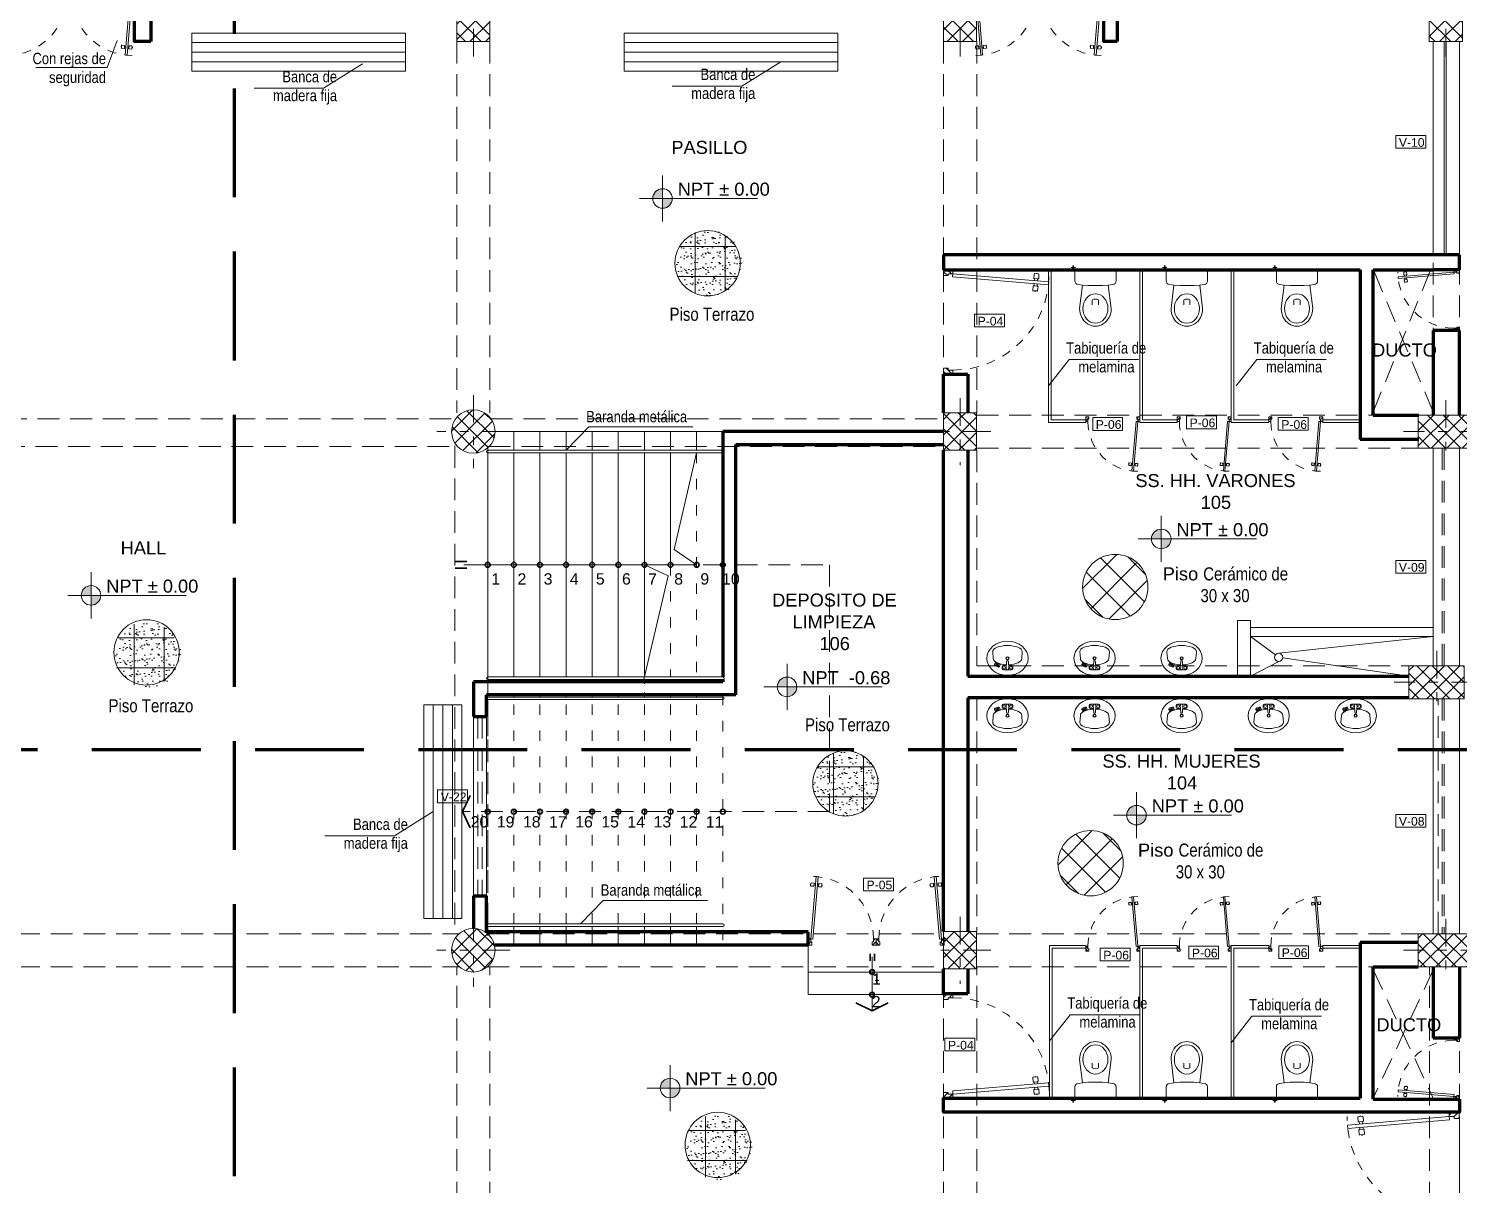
# Model space of a CAD drawing. Header units: inches. Extents: x 140 to 978, y -82 to 38.
# Drawn here: x 627.83 to 644.26, y -0.23 to 13.06 of the extents above; entities that cross this region are included whole.
import ezdxf

# ---------------------------------------------------------------- set-up
doc = ezdxf.new("R2010")
doc.units = ezdxf.units.IN
doc.header["$MEASUREMENT"] = 0
for name, pattern in [('ACAD_ISO03W100', [30, 12, -18]), ('CONTINUA', [0]), ('DASHDOT2', [12.7, 6.35, -3.175, 0, -3.175]), ('DASHED', [0.75, 0.5, -0.25]), ('DASHED2', [0.375, 0.25, -0.125])]:
    doc.linetypes.add(name, pattern=pattern)
for name, color, linetype, lineweight in [('UNSAAC-COLUMNA', 24, 'Continuous', 0), ('UNSAAC-CORTE MURO', 42, 'Continuous', 35), ('UNSAAC-COTA', 48, 'Continuous', 0), ('UNSAAC-EJE COLUMNA', 22, 'DASHDOT2', 0), ('UNSAAC-LINEA DE CORTE', 7, 'Continuous', 70), ('UNSAAC-LLAMADOS', 88, 'Continuous', 0), ('UNSAAC-MUEBLE', 254, 'Continuous', 0), ('UNSAAC-MURETE', 146, 'Continuous', 20), ('UNSAAC-MUROS', 7, 'Continuous', 70), ('UNSAAC-PISOS', 253, 'Continuous', 0), ('UNSAAC-PROYECCIONES', 38, 'DASHED2', 0), ('UNSAAC-TEXTOS', 250, 'Continuous', 0), ('UNSAAC-TEXTURAS', 250, 'Continuous', 0), ('UNSAAC-VANOS', 24, 'Continuous', 0)]:
    doc.layers.add(name, color=color, linetype=linetype, lineweight=lineweight)
doc.styles.add('5mm', font='GOTHIC.TTF', dxfattribs={"height": 5})
doc.styles.add('narrow', font='')
doc.styles.get("Standard").update_dxf_attribs({"font": 'arial.ttf'})
doc.styles.get('narrow').set_extended_font_data('Arial Narrow', italic=True)

# ---------------------------------------------------------------- blocks, each defined once
blk = doc.blocks.new('A$C0B0B79B0')
at = {"layer": 'UNSAAC-MUEBLE'}
for p, q in [((-0.254, 0.051), (-0.254, 0)), ((-0.036, -0.349), (-0.036, -0.404)), ((0.036, -0.349), (0.036, -0.404))]:
    blk.add_line(p, q, dxfattribs=at)
blk.add_lwpolyline([(-0.181, -0.446), (-0.148, -0.176), (-0.199, -0.171, -0.386284), (-0.237, -0.13), (-0.237, -0.021, -0.414214), (-0.216, 0), (0, 0), (0.216, 0, -0.414214), (0.237, -0.021), (0.237, -0.13, -0.386284), (0.199, -0.171), (0.148, -0.176), (0.181, -0.446)], format="xyb", dxfattribs=at)
blk.add_lwpolyline([(0.148, -0.176), (0.08, -0.183), (0, -0.183), (-0.08, -0.183), (-0.148, -0.176)], dxfattribs=at)
blk.add_arc((0, -0.404), 0.0664, 57.0004, 122.9996, dxfattribs=at)
for major_axis, ratio, start_param, end_param in [((0, 0.169), 0.84927, 3.141593, 9.424778), ((0, 0.204), 0.888864, 1.570796, 4.712389)]:
    blk.add_ellipse((0, -0.446), major_axis=major_axis, ratio=ratio, start_param=start_param, end_param=end_param, dxfattribs=at)
at = {"layer": 'UNSAAC-TEXTOS'}
blk.add_line((-0.279, 0.026), (-0.228, 0.026), dxfattribs=at)
blk.add_circle((-0.254, 0.026), 0.0103, dxfattribs=at)
blk = doc.blocks.new('PRTX80')
at = {"layer": 'UNSAAC-TEXTOS'}
h = blk.add_hatch(dxfattribs=at)
h.set_pattern_fill('ANSI31', color=256, scale=0.01, style=0)
h.set_pattern_definition([(45, (-1.629623, -4.234902), (-0.02245064, 0.02245064), [])])
h.paths.add_polyline_path([(-0.755, 0.036), (-0.8, 0.036), (-0.8, -0.036), (-0.769, -0.036), (-0.769, 0), (-0.755, 0)])
h.paths.add_polyline_path([(0, 0.036), (-0.045, 0.036), (-0.045, 0), (-0.032, 0), (-0.032, -0.036), (0, -0.036)])
at = {"layer": 'UNSAAC-PROYECCIONES', "ltscale": 0.15}
blk.add_arc((-0.032, -0.036), 0.737, 180, 270, dxfattribs=at)
at = {"layer": 'UNSAAC-TEXTOS'}
for p, q in [((-0.165, -0.662), (-0.166, -0.669)), ((-0.162, -0.67), (-0.166, -0.669)), ((-0.162, -0.662), (-0.165, -0.662)), ((-0.161, -0.651), (-0.163, -0.681)), ((-0.13, -0.688), (-0.16, -0.685)), ((-0.127, -0.65), (-0.157, -0.648)), ((-0.124, -0.658), (-0.126, -0.68)), ((-0.126, -0.68), (-0.126, -0.684)), ((-0.11, -0.682), (-0.126, -0.68)), ((-0.123, -0.654), (-0.124, -0.658)), ((-0.108, -0.659), (-0.124, -0.658)), ((-0.085, -0.684), (-0.07, -0.685)), ((-0.083, -0.661), (-0.068, -0.663)), ((-0.068, -0.663), (-0.07, -0.685)), ((-0.07, -0.685), (-0.07, -0.689)), ((-0.068, -0.659), (-0.068, -0.663)), ((-0.067, -0.693), (-0.037, -0.695)), ((-0.064, -0.655), (-0.034, -0.658)), ((-0.03, -0.662), (-0.033, -0.692)), ((-0.032, -0.681), (-0.028, -0.681)), ((-0.031, -0.673), (-0.028, -0.673)), ((-0.028, -0.673), (-0.028, -0.681))]:
    blk.add_line(p, q, dxfattribs=at)
for points in [[(-0.8, 0.036), (-0.755, 0.036), (-0.755, 0), (-0.769, 0), (-0.769, -0.036), (-0.8, -0.036), (-0.8, 0.036)], [(-0.045, 0.036), (0, 0.036), (0, -0.036), (-0.032, -0.036), (-0.032, 0), (-0.045, 0), (-0.045, 0.036)]]:
    blk.add_lwpolyline(points, dxfattribs=at)
blk.add_lwpolyline([(-0.056, -0.034), (-0.032, -0.036), (-0.093, -0.77), (-0.117, -0.768)], close=True, dxfattribs=at)
for centre, start, end in [((-0.16, -0.681), 175.2462, 265.2462), ((-0.157, -0.651), 85.2462, 175.2462), ((-0.13, -0.684), 265.2462, 355.2462), ((-0.127, -0.654), 355.2462, 85.2462), ((-0.067, -0.689), 175.2462, 265.2462), ((-0.064, -0.659), 85.2462, 175.2462), ((-0.037, -0.691), 265.2462, 355.2462), ((-0.034, -0.662), 355.2462, 85.2462)]:
    blk.add_arc(centre, 0.00375, start, end, dxfattribs=at)
blk = doc.blocks.new('A$C1DC20D96')
at = {"layer": 'UNSAAC-MUEBLE', "xscale": -1.167239801663273, "yscale": 1.167239801663273, "zscale": 1.167239801663273, "rotation": 180}
blk.add_blockref('PRTX80', (0, 0.034), dxfattribs=at)
blk = doc.blocks.new('A$C47CC071B')
at = {"layer": 'UNSAAC-MUEBLE'}
for p, q in [((-0.148, 0.034), (-0.136, 0.005)), ((-0.106, 0.062), (-0.142, 0.047)), ((-0.103, 0.054), (-0.139, 0.039)), ((-0.099, 0.046), (-0.136, 0.031)), ((-0.096, 0.038), (-0.132, 0.023)), ((-0.093, 0.03), (-0.129, 0.016)), ((-0.093, 0.056), (-0.081, 0.027)), ((-0.062, 0.061), (-0.062, 0.081)), ((-0.047, 0.096), (0.047, 0.096)), ((-0.047, 0.045), (-0.013, 0.045)), ((-0.015, 0.081), (-0.01, 0)), ((0.01, 0), (0.015, 0.081)), ((0.013, 0.045), (0.047, 0.045)), ((0.062, 0.061), (0.062, 0.081)), ((-0.163, -0.034), (-0.17, -0.114)), ((0.163, -0.034), (0.17, -0.114))]:
    blk.add_line(p, q, dxfattribs=at)
at = {"layer": 'UNSAAC-MUEBLE', "const_width": 0.00839}
for points in [[(-0.054, 0.071, -1), (-0.026, 0.071, -1)], [(0.026, 0.071, -1), (0.054, 0.071, -1)]]:
    blk.add_lwpolyline(points, format="xyb", close=True, dxfattribs=at)
at = {"layer": 'UNSAAC-MUEBLE'}
for radius in [0.0179, 0.0142]:
    blk.add_circle((0, -0.038), radius, dxfattribs=at)
for centre, radius, start, end in [((-0.138, 0.038), 0.0102, 112.1068, 202.1068), ((-0.102, 0.052), 0.0102, 22.1068, 112.1068), ((-0.047, 0.081), 0.0153, 90, 180), ((-0.047, 0.061), 0.0153, 180, 270), ((0, 0.077), 0.0159, 15.4363, 164.5637), ((0, 0), 0.0102, 180, 0), ((0.047, 0.081), 0.0153, 0, 90), ((0.047, 0.061), 0.0153, 270, 0)]:
    blk.add_arc(centre, radius, start, end, dxfattribs=at)
blk.add_ellipse((0, -0.038), major_axis=(0.237, 0), ratio=0.827303, dxfattribs=at)
at = {"layer": 'UNSAAC-MUEBLE', "extrusion": (0, 0, -1)}
for centre, major_axis, ratio, start_param, end_param in [((0, -0.034), (-0.163, 0), 0.431412, 0, 1.494723), ((0, -0.034), (-0.163, 0), 0.431412, 1.647124, 3.141593), ((0, -0.114), (-0.17, 0), 0.414636, 3.141593, 6.283185)]:
    blk.add_ellipse(centre, major_axis=major_axis, ratio=ratio, start_param=start_param, end_param=end_param, dxfattribs=at)
blk = doc.blocks.new('c7')
at = {"layer": 'UNSAAC-TEXTURAS'}
h = blk.add_hatch(dxfattribs=at)
h.set_pattern_fill('ANSI37', color=256)
h.set_pattern_definition([(45, (-861.40334, -189.35103), (-0.088388348, 0.088388348), []), (135, (-861.40334, -189.35103), (-0.088388348, -0.088388348), [])])
h.paths.add_polyline_path([(0, 0.25), (0, 0), (0.25, 0, 0.414214)])
h.paths.add_polyline_path([(0, -0.25, 0.414214), (0.25, 0), (0, 0)])
h.paths.add_polyline_path([(0, -0.25), (0, 0), (-0.25, 0, 0.414214)])
h.paths.add_polyline_path([(0, 0), (0, 0.25, 0.414214), (-0.25, 0)])
at = {"layer": 'UNSAAC-COLUMNA'}
blk.add_circle((0, 0), 0.25, dxfattribs=at)
at = {"layer": 'UNSAAC-EJE COLUMNA', "ltscale": 0.05}
for p, q in [((0, 0.42), (0, -0.42)), ((0.42, 0), (-0.42, 0))]:
    blk.add_line(p, q, dxfattribs=at)
blk = doc.blocks.new('c')
at = {"layer": 'UNSAAC-TEXTURAS'}
h = blk.add_hatch(dxfattribs=at)
h.set_pattern_fill('ANSI37', color=256)
h.set_pattern_definition([(45, (-855.58834, -178.38853), (-0.088388348, 0.088388348), []), (135, (-855.58834, -178.38853), (-0.088388348, -0.088388348), [])])
h.paths.add_polyline_path([(0.19, 0.635), (0, 0.635), (0, 0.316), (0.19, 0.316)])
h.paths.add_polyline_path([(0.19, 0.316), (0.38, 0.316), (0.38, 0.635), (0.19, 0.635)])
h.paths.add_polyline_path([(0.19, 0), (0.38, 0), (0.38, 0.316), (0.19, 0.316)])
h.paths.add_polyline_path([(0.19, 0.316), (0, 0.316), (0, 0), (0.19, 0)])
at = {"layer": 'UNSAAC-COLUMNA'}
blk.add_lwpolyline([(0, 0), (0, 0.635), (0.38, 0.635), (0.38, 0)], dxfattribs=at)
blk.add_lwpolyline([(0, 0.635), (0.38, 0.635), (0.38, 0), (0, 0)], close=True, dxfattribs=at)
at = {"layer": 'UNSAAC-EJE COLUMNA', "ltscale": 0.05}
for p, q in [((0.19, -0.172), (0.19, 0.805)), ((0.55, 0.316), (-0.17, 0.316))]:
    blk.add_line(p, q, dxfattribs=at)
blk = doc.blocks.new('c3')
at = {"layer": 'UNSAAC-TEXTURAS'}
h = blk.add_hatch(dxfattribs=at)
h.set_pattern_fill('ANSI37', color=256)
h.set_pattern_definition([(45, (-850.00334, -183.11182), (-0.088388348, 0.088388348), []), (135, (-850.00334, -183.11182), (-0.088388348, -0.088388348), [])])
h.paths.add_polyline_path([(0.188, 0.43), (0, 0.43), (0, 0.215), (0.188, 0.215)])
h.paths.add_polyline_path([(0.38, 0.389), (0.375, 0.43), (0.188, 0.43), (0.188, 0.215), (0.38, 0.215)])
h.paths.add_polyline_path([(0.38, 0.215), (0.188, 0.215), (0.188, 0), (0.38, 0)])
h.paths.add_polyline_path([(0.188, 0.215), (0, 0.215), (0, 0.099), (0, 0), (0.188, 0)])
at = {"layer": 'UNSAAC-COLUMNA'}
blk.add_lwpolyline([(0, 0.43), (0.38, 0.43), (0.38, 0), (0, 0)], close=True, dxfattribs=at)
at = {"layer": 'UNSAAC-EJE COLUMNA', "ltscale": 0.05}
for p, q in [((0.19, 0.6), (0.19, -0.17)), ((0.545, 0.215), (-0.17, 0.215))]:
    blk.add_line(p, q, dxfattribs=at)
blk = doc.blocks.new('A$C13132BAC')
at = {"layer": 'UNSAAC-MUEBLE', "xscale": 1.500000271133642, "yscale": 1.500000271133642, "zscale": 1.500000271133642, "rotation": 90}
blk.add_blockref('PRTX80', (0.054, 1.128), dxfattribs=at)
blk = doc.blocks.new('A$C2884083B')
at = {"layer": 'UNSAAC-MUEBLE', "xscale": -0.9375009637713414, "yscale": 0.9375009637713415, "zscale": 0.9375009637713415, "rotation": 359.9999999999994}
blk.add_blockref('PRTX80', (-0.04, 0.677), dxfattribs=at)
at = {"layer": 'UNSAAC-MUEBLE', "xscale": 0.9375009637713414, "yscale": 0.9375009637713414, "zscale": 0.9375009637713414}
blk.add_blockref('PRTX80', (1.46, 0.677), dxfattribs=at)
blk = doc.blocks.new('npt')
at = {"layer": 'UNSAAC-TEXTOS'}
h = blk.add_hatch(color=0, dxfattribs=at)
h.dxf.hatch_style = 1
h.paths.add_polyline_path([(0.0522, 0), (0, 0), (0, -0.0522, 0.414214)])
h.paths.add_polyline_path([(0, 0.0522, 0.414214), (-0.0522, 0), (0, 0)])
at = {"layer": 'UNSAAC-TEXTOS', "color": 0}
for p, q in [((0, -0.1228), (0, 0.1228)), ((-0.1228, 0), (0.507, 0))]:
    blk.add_line(p, q, dxfattribs=at)
blk.add_circle((0, 0), 0.0522, dxfattribs=at)
blk = doc.blocks.new('VIGA')
at = {"layer": 'UNSAAC-PROYECCIONES'}
for p, q in [((1104.492, 98.404), (1104.492, 94.139)), ((1104.872, 98.404), (1104.872, 94.139)), ((1110.082, 98.404), (1110.082, 94.139)), ((1110.462, 98.404), (1110.462, 94.139)), ((1115.707, 94.114), (1115.707, 98.404)), ((1116.007, 94.114), (1116.007, 98.404)), ((1099.302, 94.072), (1104.48, 94.072)), ((1104.882, 94.072), (1110.082, 94.072)), ((1110.462, 94.114), (1115.533, 94.114)), ((1099.279, 93.753), (1104.506, 93.753)), ((1104.467, 93.759), (1104.467, 88.154)), ((1104.847, 93.759), (1104.847, 88.154)), ((1104.859, 93.753), (1110.082, 93.753)), ((1110.082, 93.709), (1110.082, 88.179)), ((1110.462, 93.734), (1115.533, 93.734)), ((1110.462, 93.709), (1110.462, 91.234)), ((1115.707, 91.234), (1115.707, 93.734)), ((1110.462, 91.234), (1115.428, 91.234)), ((1110.462, 90.854), (1110.462, 88.179)), ((1110.462, 90.854), (1115.428, 90.854)), ((1115.763, 88.154), (1115.763, 90.854)), ((1093.827, 88.154), (1104.519, 88.154)), ((1104.844, 88.154), (1110.082, 88.154)), ((1110.462, 88.154), (1115.533, 88.154)), ((1093.827, 87.774), (1104.524, 87.774)), ((1104.492, 83.554), (1104.492, 87.774)), ((1104.844, 87.774), (1110.082, 87.774)), ((1104.872, 83.554), (1104.872, 87.774)), ((1110.082, 83.554), (1110.082, 87.774)), ((1110.462, 87.774), (1115.533, 87.774)), ((1110.462, 83.554), (1110.462, 87.774)), ((1115.662, 83.554), (1115.662, 87.774)), ((1116.007, 83.554), (1116.007, 87.774))]:
    blk.add_line(p, q, dxfattribs=at)
blk = doc.blocks.new('A$C50DF25B0')
at = {"layer": 'UNSAAC-MUEBLE', "yscale": 1.322101065702354, "zscale": 1.322101065702354, "rotation": 90}
for p, xscale in [((0.048, 2.084), 1.322101065702354), ((0.048, -0.031), -1.322101065702354)]:
    blk.add_blockref('PRTX80', p, dxfattribs=dict(at, xscale=xscale))

msp = doc.modelspace()

# ---------------------------------------------------------------- hatches: boundary and pattern name
at = {"layer": 'UNSAAC-TEXTOS'}
h = msp.add_hatch(dxfattribs=at)
h.set_pattern_fill('_USER', color=256, scale=0.345285, style=0, double=1, pattern_type=0)
h.set_pattern_definition([(0, (635.48334, 10.2114), (0, 0.34529), []), (90, (635.48334, 10.2114), (-0.34529, 2e-17), [])])
edge = h.paths.add_edge_path()
edge.add_arc((635.621, 10.366), 0.375, 0, 360)
h = msp.add_hatch(dxfattribs=at)
h.set_pattern_fill('AR-SAND', color=256, scale=0.0625, style=0, double=1)
h.set_pattern_definition([(37.5, (1034.00957, 89.78423), (-0.003937085, 0.120426486), [0, -0.095, 0, -0.10625, 0, -0.1015625]), (7.5, (1034.00957, 89.78423), (0.110611044, 0.17638413), [0, -0.05125, 0, -0.085625, 0, -0.0328125]), (327.5, (1033.93269, 89.78423), (0.194633866, 0.00035369), [0, -0.03125, 0, -0.1125, 0, -0.146875]), (317.5, (1033.93269, 89.78423), (0.18788291, 0.05485472), [0, -0.015625, 0, -0.07375, 0, -0.084375])])
edge = h.paths.add_edge_path()
edge.add_arc((635.646, 10.363), 0.373, 0, 360)
h = msp.add_hatch(dxfattribs=at)
h.set_pattern_fill('_USER', color=256, scale=0.23019, angle=45, style=0, double=1, pattern_type=0)
h.set_pattern_definition([(45, (574.94144, -80.17815), (-0.16276894, 0.16276894), []), (135, (574.94144, -80.17815), (-0.16276894, -0.16276894), [])])
edge = h.paths.add_edge_path()
edge.add_arc((640.308, 6.643), 0.375, 0, 360)
h = msp.add_hatch(dxfattribs=at)
h.set_pattern_fill('_USER', color=256, scale=0.345285, style=0, double=1, pattern_type=0)
h.set_pattern_definition([(0, (629.0395, 5.71342), (0, 0.34529), []), (90, (629.0395, 5.71342), (-0.34529, 2e-17), [])])
edge = h.paths.add_edge_path()
edge.add_arc((629.177, 5.868), 0.375, 0, 360)
h = msp.add_hatch(dxfattribs=at)
h.set_pattern_fill('AR-SAND', color=256, scale=0.0625, style=0, double=1)
h.set_pattern_definition([(37.5, (1027.56571, 85.28626), (-0.003937085, 0.120426486), [0, -0.095, 0, -0.10625, 0, -0.1015625]), (7.5, (1027.56571, 85.28626), (0.110611044, 0.17638413), [0, -0.05125, 0, -0.085625, 0, -0.0328125]), (327.5, (1027.48884, 85.28626), (0.194633866, 0.00035369), [0, -0.03125, 0, -0.1125, 0, -0.146875]), (317.5, (1027.48884, 85.28626), (0.18788291, 0.05485472), [0, -0.015625, 0, -0.07375, 0, -0.084375])])
edge = h.paths.add_edge_path()
edge.add_arc((629.202, 5.865), 0.373, 0, 360)
h = msp.add_hatch(dxfattribs=at)
h.set_pattern_fill('_USER', color=256, scale=0.345285, style=0, double=1, pattern_type=0)
h.set_pattern_definition([(0, (637.071, 4.23032), (0, 0.34529), []), (90, (637.071, 4.23032), (-0.34529, 2e-17), [])])
edge = h.paths.add_edge_path()
edge.add_arc((637.209, 4.385), 0.375, 0, 360)
h = msp.add_hatch(dxfattribs=at)
h.set_pattern_fill('AR-SAND', color=256, scale=0.0625, style=0, double=1)
h.set_pattern_definition([(37.5, (1035.57925, 83.80829), (-0.003937085, 0.120426486), [0, -0.095, 0, -0.10625, 0, -0.1015625]), (7.5, (1035.57925, 83.8083), (0.110611044, 0.17638413), [0, -0.05125, 0, -0.085625, 0, -0.0328125]), (327.5, (1035.50238, 83.80829), (0.194633866, 0.00035369), [0, -0.03125, 0, -0.1125, 0, -0.146875]), (317.5, (1035.50238, 83.8083), (0.18788291, 0.05485472), [0, -0.015625, 0, -0.07375, 0, -0.084375])])
edge = h.paths.add_edge_path()
edge.add_arc((637.215, 4.387), 0.373, 0, 360)
h = msp.add_hatch(dxfattribs=at)
h.set_pattern_fill('_USER', color=256, scale=0.23019, angle=45, style=0, double=1, pattern_type=0)
h.set_pattern_definition([(45, (574.65806, -83.35218), (-0.16276894, 0.16276894), []), (135, (574.65806, -83.35218), (-0.16276894, -0.16276894), [])])
edge = h.paths.add_edge_path()
edge.add_arc((640.025, 3.469), 0.375, 0, 360)
h = msp.add_hatch(dxfattribs=at)
h.set_pattern_fill('_USER', color=256, scale=0.345285, style=0, double=1, pattern_type=0)
h.set_pattern_definition([(0, (635.6, 0.05362), (0, 0.34529), []), (90, (635.6, 0.05362), (-0.34529, 2e-17), [])])
edge = h.paths.add_edge_path()
edge.add_arc((635.738, 0.209), 0.375, 0, 360)
h = msp.add_hatch(dxfattribs=at)
h.set_pattern_fill('AR-SAND', color=256, scale=0.0625, style=0, double=1)
h.set_pattern_definition([(37.5, (1034.12623, 79.62646), (-0.003937085, 0.120426486), [0, -0.095, 0, -0.10625, 0, -0.1015625]), (7.5, (1034.12623, 79.62646), (0.110611044, 0.17638413), [0, -0.05125, 0, -0.085625, 0, -0.0328125]), (327.5, (1034.04936, 79.62646), (0.194633866, 0.00035369), [0, -0.03125, 0, -0.1125, 0, -0.146875]), (317.5, (1034.04936, 79.62646), (0.18788291, 0.05485472), [0, -0.015625, 0, -0.07375, 0, -0.084375])])
edge = h.paths.add_edge_path()
edge.add_arc((635.762, 0.206), 0.373, 0, 360)

# ---------------------------------------------------------------- linework, layer by layer
at = {"layer": 'UNSAAC-CORTE MURO', "ltscale": 0.03}
for p, q in [((632.725, 6.937), (632.859, 6.937)), ((632.725, 6.86), (632.859, 6.86))]:
    msp.add_line(p, q, dxfattribs=at)
at = {"layer": 'UNSAAC-CORTE MURO'}
for p, q in [((637.493, 2.429), (637.493, 2.347)), ((637.542, 2.429), (637.542, 2.347))]:
    msp.add_line(p, q, dxfattribs=at)
for points in [[(632.9, 4.247), (632.809, 4.062), (632.9, 3.876)], [(637.701, 1.866), (637.515, 1.775), (637.33, 1.866)]]:
    msp.add_lwpolyline(points, dxfattribs=at)
for centre in [(633.1, 6.897), (633.4, 6.897), (633.7, 6.897), (634, 6.897), (634.3, 6.897), (634.6, 6.897), (634.9, 6.897), (635.2, 6.897), (635.5, 6.897), (635.8, 6.897), (633.1, 4.062), (633.4, 4.062), (633.7, 4.062), (634, 4.062), (634.3, 4.062), (634.6, 4.062), (634.9, 4.062), (635.2, 4.062), (635.5, 4.062), (635.8, 4.062), (637.515, 2.219), (637.515, 1.959)]:
    msp.add_circle(centre, 0.0278, dxfattribs=at)
at = {"layer": 'UNSAAC-COTA'}
msp.add_lwpolyline([(635.2, 6.759), (635.2, 6.759)], close=True, dxfattribs=at)
at = {"layer": 'UNSAAC-LINEA DE CORTE', "linetype": 'DASHED', "ltscale": 2.5}
for p, q in [((630.189, 29.247), (630.189, -17.642)), ((607.929, 4.777), (661.236, 4.777))]:
    msp.add_line(p, q, dxfattribs=at)
at = {"layer": 'UNSAAC-LLAMADOS', "ltscale": 2.5}
for points in [[(627.91, 12.612), (628.728, 12.612), (628.846, 12.922)], [(630.416, 12.373), (631.215, 12.373), (631.662, 12.654)], [(635.219, 12.398), (636.018, 12.398), (636.466, 12.679)], [(640.576, 9.256), (639.777, 9.256), (639.54, 8.953)], [(642.731, 9.256), (641.932, 9.256), (641.695, 8.953)], [(635.456, 8.482), (634.261, 8.482), (634, 8.214)], [(631.229, 3.783), (632.028, 3.783), (632.475, 4.063)], [(635.623, 3.042), (634.427, 3.042), (634.167, 2.774)], [(640.589, 1.729), (639.79, 1.729), (639.553, 1.427)], [(642.676, 1.71), (641.877, 1.71), (641.64, 1.407)]]:
    msp.add_lwpolyline(points, dxfattribs=at)
at = {"layer": 'UNSAAC-MUEBLE'}
for points in [[(632.157, 12.898), (629.701, 12.898), (629.701, 13.008), (632.157, 13.008)], [(637.123, 12.898), (634.667, 12.898), (634.667, 13.008), (637.123, 13.008)], [(632.157, 12.788), (629.701, 12.788), (629.701, 12.898), (632.157, 12.898)], [(637.123, 12.788), (634.667, 12.788), (634.667, 12.898), (637.123, 12.898)], [(632.157, 12.679), (629.701, 12.679), (629.701, 12.788), (632.157, 12.788)], [(632.157, 12.569), (629.701, 12.569), (629.701, 12.679), (632.157, 12.679)], [(637.123, 12.679), (634.667, 12.679), (634.667, 12.788), (637.123, 12.788)], [(637.123, 12.569), (634.667, 12.569), (634.667, 12.679), (637.123, 12.679)], [(632.366, 2.835), (632.366, 5.291), (632.475, 5.291), (632.475, 2.835)], [(632.475, 2.835), (632.475, 5.291), (632.585, 5.291), (632.585, 2.835)], [(632.585, 2.835), (632.585, 5.291), (632.694, 5.291), (632.694, 2.835)], [(632.694, 2.835), (632.694, 5.291), (632.804, 5.291), (632.804, 2.835)]]:
    msp.add_lwpolyline(points, close=True, dxfattribs=at)
at = {"layer": 'UNSAAC-MURETE'}
for p, q in [((639.54, 10.289), (639.54, 8.534)), ((639.57, 10.289), (639.57, 8.564)), ((632.935, 5.154), (632.935, 3.094)), ((633.085, 5.154), (633.085, 3.094)), ((639.553, 0.769), (639.553, 2.524)), ((639.583, 0.769), (639.583, 2.494))]:
    msp.add_line(p, q, dxfattribs=at)
for points in [[(643.96, 12.909), (644.26, 12.909), (644.26, 10.459), (643.96, 10.459)], [(639.54, 10.289), (639.57, 10.289), (639.57, 8.564), (639.97, 8.564), (639.97, 8.534), (639.54, 8.534)], [(640.59, 10.289), (640.62, 10.289), (640.62, 8.564), (641.02, 8.564), (641.02, 8.534), (640.59, 8.534)], [(641.64, 10.289), (641.67, 10.289), (641.67, 8.564), (642.07, 8.564), (642.07, 8.534), (641.64, 8.534)], [(643.12, 8.534), (642.69, 8.534), (642.69, 8.564), (643.12, 8.564)], [(641.71, 5.619), (641.86, 5.619), (641.86, 6.259), (641.71, 6.259)], [(639.553, 0.769), (639.583, 0.769), (639.583, 2.494), (639.97, 2.494), (639.97, 2.524), (639.553, 2.524)], [(640.59, 0.769), (640.62, 0.769), (640.62, 2.494), (641.02, 2.494), (641.02, 2.524), (640.59, 2.524)], [(641.64, 0.769), (641.67, 0.769), (641.67, 2.494), (642.07, 2.494), (642.07, 2.524), (641.64, 2.524)], [(643.12, 2.524), (642.69, 2.524), (642.69, 2.494), (643.12, 2.494)]]:
    msp.add_lwpolyline(points, close=True, dxfattribs=at)
for points in [[(643.96, 5.739), (643.96, 8.239)], [(644.26, 5.739), (644.26, 8.239)], [(643.96, 2.659), (643.96, 5.359)], [(644.26, 2.659), (644.26, 2.659), (644.26, 5.359)]]:
    msp.add_lwpolyline(points, dxfattribs=at)
at = {"layer": 'UNSAAC-MUROS'}
for p, q in [((643.93, 10.459), (638.335, 10.459)), ((638.335, 10.459), (638.335, 10.289)), ((644.26, 10.459), (643.93, 10.459)), ((644.26, 10.289), (644.26, 10.459)), ((638.335, 10.289), (643.12, 10.289)), ((643.12, 10.289), (643.12, 8.339)), ((643.27, 8.619), (643.27, 10.289)), ((643.27, 10.289), (643.96, 10.289)), ((644.26, 10.289), (643.96, 10.289)), ((643.96, 9.589), (643.96, 8.619)), ((644.26, 9.589), (643.96, 9.589)), ((644.26, 8.619), (644.26, 9.589)), ((638.335, 9.089), (638.615, 9.089)), ((638.335, 8.644), (638.335, 9.089)), ((638.615, 9.089), (638.615, 8.644)), ((643.27, 8.619), (643.795, 8.619)), ((638.335, 8.429), (635.8, 8.429)), ((635.8, 8.429), (635.8, 5.609)), ((635.95, 5.404), (635.95, 8.279)), ((635.95, 8.279), (638.335, 8.279)), ((643.795, 8.339), (643.12, 8.339)), ((638.335, 2.684), (638.335, 8.214)), ((638.615, 8.214), (638.615, 5.619)), ((638.615, 5.619), (643.681, 5.619)), ((632.935, 5.554), (632.935, 5.154)), ((633.085, 5.154), (633.085, 5.404)), ((638.615, 5.369), (638.615, 2.684)), ((643.681, 5.369), (638.615, 5.369)), ((632.935, 5.154), (633.085, 5.154)), ((632.935, 3.094), (632.935, 2.719)), ((632.935, 3.094), (633.085, 3.094)), ((633.085, 2.669), (633.085, 3.094)), ((636.78, 2.679), (633.085, 2.679)), ((636.78, 2.529), (636.78, 2.679)), ((643.787, 2.559), (643.12, 2.559)), ((643.12, 2.559), (643.12, 0.769)), ((638.336, 1.969), (638.336, 2.254)), ((638.616, 2.254), (638.616, 1.969)), ((643.27, 2.279), (643.787, 2.279)), ((643.27, 0.759), (643.27, 2.279)), ((643.96, 2.279), (643.96, 1.459)), ((638.616, 1.969), (638.336, 1.969)), ((643.27, 1.744), (643.27, 1.744)), ((644.26, 1.459), (643.96, 1.459))]:
    msp.add_line(p, q, dxfattribs=at)
for points in [[(629.23, 12.909), (629.045, 12.909), (629.045, 13.509), (629.23, 13.509)], [(640.33, 12.909), (640.175, 12.909), (640.175, 13.509), (640.33, 13.509)]]:
    msp.add_lwpolyline(points, close=True, dxfattribs=at)
for points in [[(635.8, 5.554), (632.935, 5.554)], [(635.8, 5.579), (635.8, 5.554)], [(635.95, 5.404), (633.085, 5.404)], [(636.78, 2.529), (633.181, 2.529)], [(644.26, 2.279), (644.26, 1.459)], [(644.26, 0.759), (644.26, 0.609), (644.26, 0.609), (638.336, 0.609), (638.336, 0.769), (643.12, 0.769)], [(643.27, 0.759), (644.26, 0.759)]]:
    msp.add_lwpolyline(points, dxfattribs=at)
at = {"layer": 'UNSAAC-PISOS'}
for p, q in [((635.8, 8.429), (633.198, 8.429)), ((633.4, 8.429), (633.4, 8.214)), ((633.7, 8.429), (633.7, 8.214)), ((634, 8.429), (634, 8.214)), ((634.3, 8.429), (634.3, 8.214)), ((634.6, 8.429), (634.6, 8.214)), ((634.9, 8.429), (634.9, 8.214)), ((635.2, 8.429), (635.2, 8.214)), ((635.5, 8.429), (635.5, 8.214)), ((635.703, 8.214), (633.1, 8.214)), ((633.4, 8.184), (633.4, 5.609)), ((633.7, 8.184), (633.7, 5.609)), ((634, 8.184), (634, 5.609)), ((634.3, 8.184), (634.3, 5.609)), ((634.6, 8.184), (634.6, 5.609)), ((634.9, 8.184), (634.9, 5.609)), ((635.2, 8.184), (635.2, 6.869)), ((641.86, 6.176), (643.96, 6.176)), ((641.86, 6.076), (643.96, 6.076)), ((642.148, 5.862), (641.86, 6.076)), ((643.96, 6.076), (642.185, 5.881)), ((641.86, 5.619), (642.185, 5.787)), ((642.148, 5.862), (642.148, 5.862)), ((642.232, 5.828), (643.681, 5.62)), ((633.4, 5.579), (633.4, 5.554)), ((633.7, 5.579), (633.7, 5.554)), ((634, 5.579), (634, 5.554)), ((634.3, 5.579), (634.3, 5.554)), ((634.6, 5.579), (634.6, 5.554)), ((634.9, 5.579), (634.9, 5.529)), ((634.9, 5.379), (634.9, 5.429)), ((635.2, 5.579), (635.2, 5.554)), ((635.5, 5.579), (635.5, 5.554)), ((633.4, 5.379), (633.4, 5.404)), ((633.7, 5.379), (633.7, 5.404)), ((634, 5.379), (634, 5.404)), ((634.3, 5.379), (634.3, 5.404)), ((634.6, 5.379), (634.6, 5.404)), ((635.2, 5.379), (635.2, 5.404)), ((635.5, 5.379), (635.5, 5.404)), ((635.703, 2.744), (633.1, 2.744)), ((633.4, 2.529), (633.4, 2.744)), ((633.7, 2.529), (633.7, 2.744)), ((634, 2.529), (634, 2.744)), ((634.3, 2.529), (634.3, 2.744)), ((634.6, 2.529), (634.6, 2.744)), ((634.9, 2.529), (634.9, 2.744)), ((635.2, 2.529), (635.2, 2.744)), ((635.5, 2.529), (635.5, 2.744)), ((638.336, 2.219), (636.78, 2.219)), ((644.26, -1.917), (644.26, 0.532))]:
    msp.add_line(p, q, dxfattribs=at)
at = {"layer": 'UNSAAC-PISOS', "linetype": 'ACAD_ISO03W100', "ltscale": 0.01}
for p, q in [((635.5, 8.184), (635.5, 5.609)), ((635.2, 6.897), (635.2, 5.609))]:
    msp.add_line(p, q, dxfattribs=at)
at = {"layer": 'UNSAAC-PISOS'}
for points in [[(633.1, 8.264), (633.1, 8.214)], [(633.1, 8.184), (633.1, 5.609)], [(635.5, 8.184), (635.242, 7.075), (635.5, 6.897), (635.2, 6.897)], [(635.207, 6.924), (635.2, 6.897), (634.9, 6.897), (635.171, 6.772), (634.893, 5.579)], [(633.1, 5.579), (633.1, 5.429)], [(633.1, 5.429), (633.1, 5.379)], [(633.1, 2.744), (633.1, 2.634)], [(636.78, 2.529), (636.78, 1.959), (638.336, 1.959)]]:
    msp.add_lwpolyline(points, dxfattribs=at)
for points in [[(633.1, 8.184), (635.8, 8.184, 1), (635.8, 8.214), (633.1, 8.214, 1)], [(633.1, 5.579), (635.8, 5.579, 1), (635.8, 5.609), (633.1, 5.609, 1)], [(633.1, 5.349), (635.8, 5.349, 1), (635.8, 5.379), (633.1, 5.379, 1)]]:
    msp.add_lwpolyline(points, format="xyb", close=True, dxfattribs=at)
at = {"layer": 'UNSAAC-PISOS', "linetype": 'ACAD_ISO03W100', "ltscale": 0.01}
msp.add_lwpolyline([(633.1, 5.349), (633.1, 2.774)], dxfattribs=at)
at = {"layer": 'UNSAAC-PISOS'}
msp.add_lwpolyline([(634.9, 2.744), (633.1, 2.744, -1), (633.1, 2.774), (635.8, 2.774, -1), (635.8, 2.744), (635.2, 2.744)], format="xyb", dxfattribs=at)
msp.add_circle((642.185, 5.834), 0.0469, dxfattribs=at)
at = {"layer": 'UNSAAC-PROYECCIONES'}
for p, q in [((643.27, 8.654), (643.93, 10.289)), ((643.96, 8.654), (643.27, 10.289)), ((635.2, 6.897), (637.025, 6.897)), ((637.025, 6.897), (637.025, 4.062)), ((637.025, 4.062), (632.809, 4.062)), ((643.27, 2.244), (643.96, 0.769)), ((643.96, 2.244), (643.27, 0.769))]:
    msp.add_line(p, q, dxfattribs=at)
at = {"layer": 'UNSAAC-PROYECCIONES', "linetype": 'ACAD_ISO03W100', "ltscale": 0.01}
for p, q in [((633.4, 2.774), (633.4, 5.349)), ((633.7, 2.774), (633.7, 5.349)), ((634, 2.774), (634, 5.349)), ((634.3, 2.774), (634.3, 5.349)), ((634.6, 2.774), (634.6, 5.349)), ((634.9, 2.774), (634.9, 5.349)), ((635.2, 2.774), (635.2, 5.349)), ((635.5, 2.774), (635.5, 5.349)), ((635.8, 5.404), (635.8, 2.529))]:
    msp.add_line(p, q, dxfattribs=at)
at = {"layer": 'UNSAAC-TEXTOS'}
for points in [[(643.529, 11.831), (643.873, 11.831), (643.873, 11.685), (643.529, 11.685)], [(638.692, 9.777), (639.035, 9.777), (639.035, 9.631), (638.692, 9.631)], [(640.049, 8.589), (640.392, 8.589), (640.392, 8.443), (640.049, 8.443)], [(641.126, 8.608), (641.47, 8.608), (641.47, 8.462), (641.126, 8.462)], [(642.179, 8.59), (642.523, 8.59), (642.523, 8.444), (642.179, 8.444)], [(643.529, 6.949), (643.873, 6.949), (643.873, 6.803), (643.529, 6.803)], [(632.525, 4.311), (632.869, 4.311), (632.869, 4.165), (632.525, 4.165)], [(643.529, 4.03), (643.873, 4.03), (643.873, 3.884), (643.529, 3.884)], [(637.415, 3.299), (637.759, 3.299), (637.759, 3.153), (637.415, 3.153)], [(640.135, 2.492), (640.478, 2.492), (640.478, 2.346), (640.135, 2.346)], [(641.152, 2.517), (641.495, 2.517), (641.495, 2.371), (641.152, 2.371)], [(642.185, 2.52), (642.528, 2.52), (642.528, 2.374), (642.185, 2.374)], [(638.351, 1.458), (638.695, 1.458), (638.695, 1.312), (638.351, 1.312)]]:
    msp.add_lwpolyline(points, close=True, dxfattribs=at)
for centre in [(635.626, 10.363), (640.308, 6.643), (629.182, 5.892), (637.209, 4.386), (640.025, 3.469), (635.742, 0.232)]:
    msp.add_circle(centre, 0.375, dxfattribs=at)
at = {"layer": 'UNSAAC-VANOS', "ltscale": 0.01}
for p, q in [((644.085, 10.459), (644.085, 12.909)), ((644.11, 10.459), (644.11, 12.909))]:
    msp.add_line(p, q, dxfattribs=at)
at = {"layer": 'UNSAAC-VANOS', "linetype": 'DASHED2'}
for p, q in [((644.061, 8.239), (644.061, 5.739)), ((644.086, 8.239), (644.086, 5.739)), ((644.061, 5.359), (644.061, 2.659)), ((644.086, 5.359), (644.086, 2.659)), ((632.985, 5.154), (632.985, 3.094)), ((633.035, 5.154), (633.035, 3.094))]:
    msp.add_line(p, q, dxfattribs=at)
at = {"layer": 'UNSAAC-VANOS'}
for points in [[(632.824, 6.897), (632.824, 6.897), (632.824, 6.897), (632.824, 6.897), (632.824, 6.897), (635.2, 6.897)], [(637.515, 2.394), (637.515, 1.775)]]:
    msp.add_lwpolyline(points, dxfattribs=at)

# ---------------------------------------------------------------- block references
at = {"layer": 'UNSAAC-MUEBLE'}
for name, p in [('A$C2884083B', (627.585, 12.799)), ('A$C2884083B', (638.715, 12.799)), ('A$C13132BAC', (638.335, 9.161)), ('A$C0B0B79B0', (640.08, 10.289)), ('A$C0B0B79B0', (641.13, 10.289)), ('A$C0B0B79B0', (642.395, 10.289))]:
    msp.add_blockref(name, p, dxfattribs=at)
at = {"layer": 'UNSAAC-MUEBLE', "linetype": 'CONTINUA', "lineweight": 0, "ltscale": 0.4}
for p, xscale, yscale, zscale, rotation in [((644.255, 10.289), 0.7496317348878135, 0.7496317348878135, 0.7496317348878135, 89.99999999999999), ((640.59, 8.594), -0.6639588429784762, 0.6639588429784762, 0.6639588429784762, 180), ((641.64, 8.594), -0.6639588429784762, 0.6639588429784762, 0.6639588429784762, 180), ((642.69, 8.594), -0.6639588429784762, 0.6639588429784762, 0.6639588429784762, 180), ((644.255, 0.762), -0.7496317348878135, 0.7496317348878135, 0.7496317348878135, 90)]:
    msp.add_blockref('A$C1DC20D96', p, dxfattribs=dict(at, xscale=xscale, yscale=yscale, zscale=zscale, rotation=rotation))
for p, xscale, yscale, zscale in [((636.78, 2.536), -0.8362603319631228, 0.8362603319631228, 0.8362603319631228), ((638.342, 2.536), 0.8362603319631228, 0.8362603319631228, 0.8362603319631228), ((640.59, 2.464), 0.6639588429784762, 0.6639588429784762, 0.6639588429784762), ((641.64, 2.464), 0.6639588429784762, 0.6639588429784762, 0.6639588429784762), ((642.69, 2.464), 0.6639588429784762, 0.6639588429784762, 0.6639588429784762)]:
    msp.add_blockref('A$C1DC20D96', p, dxfattribs=dict(at, xscale=xscale, yscale=yscale, zscale=zscale))
at = {"layer": 'UNSAAC-MUEBLE', "xscale": -1, "rotation": 180}
for name, p in [('A$C13132BAC', (638.336, 1.897)), ('A$C0B0B79B0', (640.08, 0.769)), ('A$C0B0B79B0', (641.13, 0.769)), ('A$C0B0B79B0', (642.395, 0.769))]:
    msp.add_blockref(name, p, dxfattribs=at)
at = {"layer": 'UNSAAC-MUROS', "xscale": -1.20550334219583, "yscale": 1.20550334219583, "zscale": 1.20550334219583}
msp.add_blockref('A$C50DF25B0', (644.26, -1.903), dxfattribs=at)
at = {"layer": 'UNSAAC-PROYECCIONES'}
msp.add_blockref('VIGA', (-471.746, -85.495), dxfattribs=at)
at = {"layer": 'UNSAAC-TEXTOS', "xscale": 2.154779168756153, "yscale": 2.154779168756153, "zscale": 2.154779168756153}
for p in [(635.108, 11.107), (640.836, 7.195), (628.544, 6.547), (636.538, 5.495), (640.552, 4.021), (635.195, 0.886)]:
    msp.add_blockref('npt', p, dxfattribs=at)
at = {"layer": 'UNSAAC-TEXTURAS'}
for name, p in [('c', (632.745, 12.909)), ('c', (638.335, 12.909)), ('c', (643.915, 12.909)), ('c7', (632.935, 8.429)), ('c3', (638.335, 8.214)), ('A$C47CC071B', (639.07, 5.202)), ('A$C47CC071B', (640.07, 5.202)), ('A$C47CC071B', (641.07, 5.202)), ('A$C47CC071B', (642.07, 5.202)), ('A$C47CC071B', (643.07, 5.202)), ('c7', (632.935, 2.469)), ('c3', (638.335, 2.254))]:
    msp.add_blockref(name, p, dxfattribs=at)
at = {"layer": 'UNSAAC-TEXTURAS', "rotation": 90}
for p in [(644.422, 8.239), (644.316, 5.359), (644.422, 2.279)]:
    msp.add_blockref('c', p, dxfattribs=at)
at = {"layer": 'UNSAAC-TEXTURAS', "xscale": -1, "rotation": 180}
for p in [(639.07, 5.786), (640.07, 5.786), (641.07, 5.786)]:
    msp.add_blockref('A$C47CC071B', p, dxfattribs=at)

# ---------------------------------------------------------------- texts
at = {"layer": 'UNSAAC-LLAMADOS', "char_height": 0.13, "width": 1.15269, "style": 'narrow'}
for s, insert, attachment_point in [('{\\fArial Narrow|b0|i0|c0|p34;Con rejas de seguridad}', (628.716, 12.781), 3), ('{\\fArial Narrow|b0|i0|c0|p34;Banca de madera fija}', (631.37, 12.572), 3), ('{\\fArial Narrow|b0|i0|c0|p34;Banca de madera fija}', (636.174, 12.598), 3), ('\\pi0.12192;{\\fArial Narrow|b0|i0|c0|p34;Tabiquería de \\P\\pi0.26172;melamina}', (639.622, 9.455), 1), ('\\pi0.12192;{\\fArial Narrow|b0|i0|c0|p34;Tabiquería de \\P\\pi0.26172;melamina}', (641.777, 9.455), 1), ('\\pi0.0056202;{\\fArial Narrow|b0|i0|c0|p34;Baranda metálica}', (634.226, 8.666), 1), ('{\\fArial Narrow|b0|i0|c0|p34;Banca de madera fija}', (632.183, 3.982), 3), ('\\pi0.0056202;{\\fArial Narrow|b0|i0|c0|p34;Baranda metálica}', (634.393, 3.226), 1), ('\\pi0.12192;{\\fArial Narrow|b0|i0|c0|p34;Tabiquería de \\P\\pi0.26172;melamina}', (639.635, 1.928), 1), ('\\pi0.12192;{\\fArial Narrow|b0|i0|c0|p34;Tabiquería de \\P\\pi0.26172;melamina}', (641.722, 1.909), 1)]:
    msp.add_mtext(s, dxfattribs=dict(at, insert=insert, attachment_point=attachment_point))
at = {"layer": 'UNSAAC-TEXTOS'}
for s, insert, char_height, width, attachment_point in [('\\pi0.71323;PASILLO', (634.496, 11.769), 0.15, 2.27449, 1), ('\\pi0.88728;HALL', (627.997, 7.167), 0.15, 2.27449, 1), ('1', (633.193, 6.735), 0.13, 0.04244, 5), ('2', (633.493, 6.735), 0.13, 0.04244, 5), ('3', (633.793, 6.735), 0.13, 0.04244, 5), ('4', (634.093, 6.735), 0.13, 0.04244, 5), ('5', (634.393, 6.735), 0.13, 0.04244, 5), ('6', (634.693, 6.735), 0.13, 0.04244, 5), ('7', (634.993, 6.735), 0.13, 0.04244, 5), ('8', (635.293, 6.735), 0.13, 0.04244, 5), ('9', (635.593, 6.735), 0.13, 0.04244, 5), ('10', (635.893, 6.735), 0.13, 0.04244, 5), ('20', (633.006, 3.944), 0.13, 0.04244, 5), ('19', (633.306, 3.944), 0.13, 0.04244, 5), ('18', (633.606, 3.944), 0.13, 0.04244, 5), ('17', (633.906, 3.944), 0.13, 0.04244, 5), ('16', (634.206, 3.944), 0.13, 0.04244, 5), ('15', (634.506, 3.944), 0.13, 0.04244, 5), ('14', (634.806, 3.944), 0.13, 0.04244, 5), ('13', (635.106, 3.944), 0.13, 0.04244, 5), ('12', (635.406, 3.944), 0.13, 0.04244, 5), ('11', (635.706, 3.944), 0.13, 0.04244, 5), ('1', (637.566, 2.139), 0.13, 0.04244, 5), ('1', (637.57, 2.157), 0.08, 0.04244, 5), ('2', (637.562, 1.878), 0.13, 0.04244, 5)]:
    msp.add_mtext(s, dxfattribs=dict(at, insert=insert, char_height=char_height, width=width, attachment_point=attachment_point))
at = {"layer": 'UNSAAC-TEXTOS', "attachment_point": 1}
for s, width, insert, char_height in [('{\\f@Arial Unicode MS|b0|i0|c0|p34;V-10}', 0.2, (643.565, 11.801), 0.1), ('{\\f@Arial Unicode MS|b0|i0|c0|p34;P-0}4', 0.2, (638.727, 9.748), 0.1), ('\\pi-0.029945;DUCTO', 0.65952, (643.287, 9.441), 0.15), ('{\\f@Arial Unicode MS|b0|i0|c0|p34;P-0}6', 0.2, (640.084, 8.56), 0.1), ('{\\f@Arial Unicode MS|b0|i0|c0|p34;P-0}6', 0.2, (641.162, 8.579), 0.1), ('{\\f@Arial Unicode MS|b0|i0|c0|p34;P-0}6', 0.2, (642.215, 8.56), 0.1), ('\\pi0.12439;SS. HH. VARONES \\P\\pi0.8749;105', 2.06823, (640.414, 7.941), 0.15), ('{\\f@Arial Unicode MS|b0|i0|c0|p34;V-09}', 0.2, (643.565, 6.919), 0.1), ('\\pi0.33174;DEPOSITO DE \\P\\pi0.56421;LIMPIEZA\\P\\pi0.87552;106', 2.06823, (636.035, 6.568), 0.15), ('\\pi0.1483;SS. HH. MUJERES \\P\\pi0.88797;104', 2.09262, (640.012, 4.717), 0.15), ('{\\f@Arial Unicode MS|b0|i0|c0|p34;V-}22', 0.2, (632.561, 4.281), 0.1), ('{\\f@Arial Unicode MS|b0|i0|c0|p34;V-08}', 0.2, (643.565, 4.001), 0.1), ('{\\f@Arial Unicode MS|b0|i0|c0|p34;P-0}5', 0.2, (637.451, 3.269), 0.1), ('{\\f@Arial Unicode MS|b0|i0|c0|p34;P-0}6', 0.2, (641.188, 2.488), 0.1), ('{\\f@Arial Unicode MS|b0|i0|c0|p34;P-0}6', 0.2, (642.22, 2.491), 0.1), ('{\\f@Arial Unicode MS|b0|i0|c0|p34;P-0}6', 0.2, (640.171, 2.463), 0.1), ('\\pi-0.029945;DUCTO', 0.65952, (643.337, 1.688), 0.15), ('{\\f@Arial Unicode MS|b0|i0|c0|p34;P-0}4', 0.2, (638.387, 1.428), 0.1)]:
    msp.add_mtext_dynamic_manual_height_columns(s, width=width, gutter_width=1, heights=[0], dxfattribs=dict(at, insert=insert, char_height=char_height))
at = {"layer": 'UNSAAC-TEXTOS', "char_height": 0.15, "attachment_point": 1}
for s, insert, width, style in [('{\\fArial|b0|i0|c0|p34;NPT ± 0.00}', (635.282, 11.289), 1.06387, '5mm'), ('{\\fArial Narrow|b0|i0|c0|p34;Piso Terrazo }', (635.189, 9.852), 1.52397, 'narrow'), ('{\\fArial|b0|i0|c0|p34;NPT ± 0.00}', (641.01, 7.377), 1.06387, '5mm'), ('\\pi0.053834;{\\fArial|b0|i0|c204|p34;Piso \\fArial Narrow|b0|i0|c0|p34;Cerámico de \\P\\pi0.48777;30 x 30}', (640.799, 6.869), 1.52397, 'narrow'), ('{\\fArial|b0|i0|c0|p34;NPT ± 0.00}', (628.718, 6.728), 1.06387, '5mm'), ('{\\fArial|b0|i0|c0|p34;NPT  -0.68}', (636.712, 5.676), 1.06387, '5mm'), ('{\\fArial Narrow|b0|i0|c0|p34;Piso Terrazo }', (628.745, 5.354), 1.52397, 'narrow'), ('{\\fArial Narrow|b0|i0|c0|p34;Piso Terrazo }', (636.745, 5.135), 1.52397, 'narrow'), ('{\\fArial|b0|i0|c0|p34;NPT ± 0.00}', (640.727, 4.203), 1.06387, '5mm'), ('\\pi0.053834;{\\fArial|b0|i0|c204|p34;Piso \\fArial Narrow|b0|i0|c0|p34;Cerámico de \\P\\pi0.48777;30 x 30}', (640.515, 3.695), 1.52397, 'narrow'), ('{\\fArial|b0|i0|c0|p34;NPT ± 0.00}', (635.369, 1.068), 1.06387, '5mm')]:
    msp.add_mtext(s, dxfattribs=dict(at, insert=insert, width=width, style=style))

doc.saveas('drawing.dxf')
